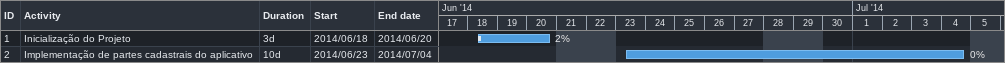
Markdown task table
| ID | Task | Duration | Start | Finish | % complete |
|---|---|---|---|---|---|
| 1 | Inicialização do Projeto | 3d | 2014-06-18 | 2014-06-20 | 2 |
| 2 | Implementação de partes cadastrais do aplicativo | 10d | 2014-06-23 | 2014-07-04 | 0 |
